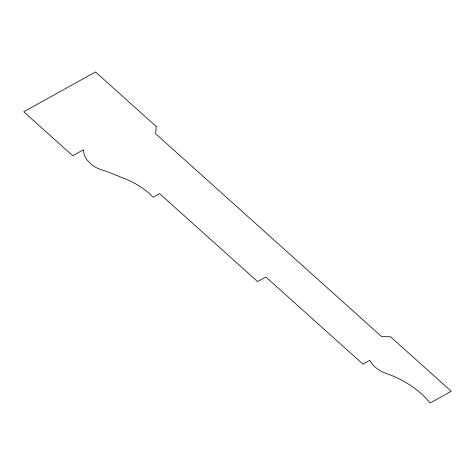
<?xml version="1.0" encoding="UTF-8"?>
<svg xmlns="http://www.w3.org/2000/svg" width="475" height="475" viewBox="0 0 475 475"><rect width="100%" height="100%" fill="white"/><g stroke="black" fill="none" stroke-linecap="round" stroke-linejoin="round"><path stroke-width="0.71" d="M156.233 126.481L155.634 133.754L381.49 336.49L390.521 336.781L451.25 391.293L430.095 403.032A81.653 57.433 13.9 0 0 387.867 374.051A27.425 19.291 13.9 0 1 369.758 360.377L362.959 364.147L265.858 276.99L257.581 281.586L159.618 193.652L153.182 197.226A67.883 47.749 13.9 0 0 121.986 177.591L105.379 170.917A25.525 17.955 13.9 0 1 83.576 149.696L72.711 155.729L23.75 111.779L95.499 71.968L156.233 126.481"/></g></svg>
